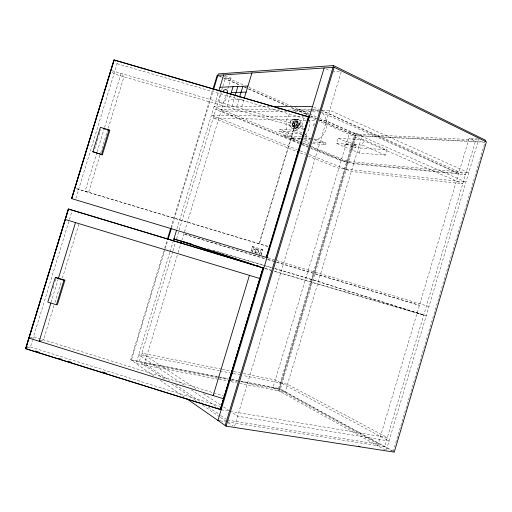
<?xml version="1.0" encoding="UTF-8"?>
<svg xmlns="http://www.w3.org/2000/svg" width="512" height="512" viewBox="0 0 512 512"><rect width="100%" height="100%" fill="white"/><g stroke="black" fill="none" stroke-linecap="round" stroke-linejoin="round"><path stroke-width="0.38" stroke-dasharray="2.56 1.92" d="M377.677 445.715L469.107 138.285L477.357 138.656M386.426 449.728L478.854 138.726M393.165 451.533L484.934 142.573M359.296 153.075L360.813 148.006L387.027 149.83L385.446 155.123L359.296 153.075L336.602 143.475L338.15 138.304L363.917 139.738L387.027 149.83M336.602 143.475L362.298 145.139L363.917 139.738M250.95 251.245L252.55 246.483L251.098 251.29M285.965 135.168L283.597 135.04L283.187 136.397L285.555 136.531L285.965 135.168L294.816 138.81L294.406 140.166L292.019 140.013L292.429 138.669L294.816 138.81M252 253.062L253.869 246.861L252.358 252.422M295.878 130.253L279.482 129.523L278.982 131.181L295.36 131.968L295.878 130.253L304.486 133.869M259.226 255.245L261.222 249.146L259.373 255.29M260.909 255.008L262.707 249.581L261.056 255.053M234.592 426.202L341.325 71.418M312.512 143.693L325.555 144.582L326.054 142.912L317.062 139.142L313.875 138.95M344.352 146.752L345.894 141.619L348.493 141.779L356.429 145.178L355.744 147.456L353.126 147.27L345.203 143.904L347.808 144.07L355.744 147.456M347.808 144.07L348.493 141.779M392.467 451.149L278.573 388.416L354.496 135.405L485.158 141.811M279.296 388.813L355.706 134.189L480.038 140.006M278.854 390.848L356.166 133.19L362.048 135.776L285.184 392.058L239.667 383.341M393.613 451.328L280.339 389.018L356.294 135.872L486.202 142.317M352.275 150.106L353.805 145.005L356.429 145.178M169.779 252.506L136.09 363.494L218.502 379.283M170.01 251.744L173.03 241.792M176.979 228.781L218.592 91.693M172.698 251.514L139.251 361.734L165.12 379.462M172.928 250.746L175.488 242.33M176.557 238.797L178.97 230.848M179.2 230.08L221.478 90.778M221.709 90.01L222.637 86.95M222.867 86.182L225.19 78.528L231.059 78.17L227.808 88.883M144.045 365.018L177.92 253.338M178.157 252.576L180.704 244.16M181.869 240.339L226.182 94.234M227.046 106.477L230.426 95.341M231.821 106.477L234.803 96.627M236.749 106.477L239.334 97.946M241.786 106.477L243.962 99.29L229.158 99.514M153.766 375.795L130.784 359.802L163.757 251.232M164.685 248.173L167.238 239.763M170.95 227.533L212.742 89.907M164.992 249.466L131.366 360.211L219.034 377.165M165.229 248.704L167.776 240.301M171.488 228.077L213.235 90.605M26.778 348.288L27.718 345.235M27.13 348.122L30.394 346.995L32.422 340.371M32.646 339.635L69.19 220.25M69.414 219.514L71.878 211.469M75.904 198.304L117.107 63.699L115.136 61.293M94.675 149.203L98.163 137.811M99.091 134.778L100.717 129.459M50.496 296.589L51.424 293.549M53.056 288.218L53.99 285.171M55.155 281.363L55.853 279.085M51.059 302.451L58.042 279.629M96.934 152.493L85.069 191.27L88.557 192.531L100.435 153.696M97.165 151.738L104.378 128.166M104.608 127.405L121.12 73.421L123.955 76.794L108.122 128.57M54.003 305.53L43.52 339.802L40.634 340.762M54.938 302.483L61.459 281.158M62.387 278.112L79.155 223.27M100.666 152.934L107.885 129.331M300.32 138.15C292.563 139.814 286.342 132.512 278.982 131.181M29.792 337.843L33.549 336.691L224.589 396.294M332.371 71.962L339.834 71.507M269.658 106.464L214.099 106.483L301.965 142.586M299.104 109.792L310.579 109.862M311.347 109.862L315.936 109.894M280.339 109.92L215.795 109.504L299.091 143.571M288.288 109.971L320.07 110.176M322.464 110.189L329.645 110.234L468.73 172.794L341.107 160.762L310.886 148.397M287.002 111.597L221.107 110.97L299.392 143.034M294.938 111.674L311.61 111.834M312.403 111.84L320.339 111.917L458.662 173.421L347.322 162.662L311.194 147.866M304.576 116.87L211.488 115.098L297.331 149.702M294.016 119.174A4.902 4.019 -86.7 0 1 296.902 126.816A4.902 4.019 -86.7 0 1 289.971 126.195A4.902 4.019 -86.7 0 1 294.016 119.174L294.496 119.181A4.909 4.019 -86.7 0 1 297.382 126.835A4.909 4.019 -86.7 0 1 290.451 126.214A4.909 4.019 -86.7 0 1 294.496 119.181M297.235 119.264A4.915 4.019 -86.6 0 1 300.115 126.931A4.915 4.019 -86.6 0 1 293.184 126.304A4.915 4.019 -86.6 0 1 297.235 119.264L297.722 119.277A4.922 4.019 -86.6 0 1 300.602 126.95A4.922 4.019 -86.6 0 1 293.67 126.323A4.922 4.019 -86.6 0 1 297.722 119.277M306.573 120.333L213.229 117.958L296.71 151.462M307.366 120.352L315.334 120.557M319.309 120.653L326.458 120.838L465.965 182.099L338.822 168.365L308.531 156.211M294.349 121.088A3.002 2.458 -86.7 0 1 296.122 125.76A3.002 2.458 -86.7 0 1 291.885 125.389A3.002 2.458 -86.7 0 1 294.349 121.088L297.574 121.178A3.021 2.464 -86.6 0 1 299.347 125.882A3.021 2.464 -86.6 0 1 295.098 125.504A3.021 2.464 -86.6 0 1 297.574 121.178M293.434 122.63A1.434 1.171 -86.7 0 1 294.278 124.858A1.434 1.171 -86.7 0 1 292.256 124.678A1.434 1.171 -86.7 0 1 293.434 122.63L298.106 122.771A1.44 1.178 -86.6 0 1 298.95 125.018A1.44 1.178 -86.6 0 1 296.922 124.838A1.44 1.178 -86.6 0 1 298.106 122.771M293.216 125.478L297.882 125.651M293.894 127.072L297.114 127.194M293.267 128.954L293.747 128.973M296.48 129.069L296.966 129.094M356.166 133.19L349.478 132.89L273.005 387.597L386.214 450.451M302.054 134.003L288.653 133.318L279.482 129.523M301.414 136.774L291.142 136.198L288.864 133.715L287.2 130.573A14.432 11.776 -86.6 0 1 290.419 113.235M304.57 136.954L307.731 137.133L310.515 138.835M304.307 138.387L310.688 138.765M300.858 138.803L296.883 138.566L299.834 139.782M304.032 138.995L310.387 139.379M313.005 142.067L326.054 142.912M220.198 420.806L225.51 421.645M227.027 421.882L384.582 446.803L475.392 141.331L469.107 138.285M227.558 420.122L378.131 444.166L279.245 389.549L240.851 382.15M221.133 409.786L228.704 411.053M230.214 411.302L387.328 437.581L287.507 384.326L242.867 375.462M217.35 377.619L144.486 363.578L169.536 380.627M218.131 377.773L227.533 379.584M230.669 380.186L237.722 381.549M219.29 379.437L227.91 381.088M231.046 381.69L236.531 382.739M130.784 359.802L228.525 378.726M231.654 379.334L237.126 380.39M240.256 380.998L278.573 388.416M219.808 377.312L228.422 378.976M231.552 379.584L237.811 380.794M240.934 381.395L280.339 389.018M219.405 370.803L138.733 354.784L184.589 385.389M220.186 370.957L230.355 372.979M233.485 373.6L239.738 374.842M221.459 369.126L141.843 353.184L196.8 389.325M222.24 369.286L230.822 371.002M233.946 371.629L240.192 372.877M243.315 373.504L275.315 379.91L389.011 441.037L237.613 416.166L231.45 412.115M256.358 248.826A1.997 1.67 -73.6 0 1 256.877 252.115A1.997 1.67 -73.6 0 1 254.106 251.264A1.997 1.67 -73.6 0 1 256.358 248.826L257.709 249.216A2.003 1.677 -73.6 0 1 258.227 252.512A2.003 1.677 -73.6 0 1 255.43 251.661A2.003 1.677 -73.6 0 1 257.69 249.21A2.003 1.677 -73.6 0 1 258.202 252.506A2.003 1.677 -73.6 0 1 255.45 251.661A2.003 1.677 -73.6 0 1 257.709 249.216M117.107 63.699L306.47 118.982M111.699 70.662L303.891 126.886M303.437 129.325L113.99 73.875L110.976 70.451M265.254 268.602L271.078 270.304M274.061 271.174L423.789 314.925L318.349 281.485L274.784 268.653M207.795 248.774L271.475 267.533M274.541 268.435L305.997 277.709L426.214 315.859L273.997 271.2M213.683 250.656L264.858 265.734M265.619 265.958L271.731 267.757M255.206 252.646L256.55 253.05M264.589 258.336L183.776 234.035L266.79 259.411M267.642 259.251L273.741 261.082M276.787 262.003L419.437 305.293L267.552 259.642M76.371 188.653L267.898 246.33M268.096 246.605L74.918 188.218M268.045 257.907L428.992 306.502M254.202 249.453L255.117 249.734M252.397 246.438L262.707 249.581M30.394 346.995L219.923 406.266M264.954 268.269L271.021 270.234M300.41 152.947L305.581 155.021M300.288 150.893L306.208 153.28M309.165 154.47L351.341 171.475L462.752 183.84L319.181 121.248M302.342 144.243L308.243 146.656M302.042 144.781L307.936 147.194M302.701 142.886L308.64 145.331M311.558 146.528L353.638 163.821L465.466 174.72L322.317 110.829M285.555 136.531L294.406 140.166M303.52 141.306L308.678 143.43L309.165 141.818L301.792 138.765M295.36 131.968L301.907 134.701M304.819 135.917L307.731 137.133L305.203 134.17M325.555 144.582L313.568 139.571L316.691 139.302L319.661 138.048A14.886 11.987 -86.2 0 0 321.728 112.467M338.15 138.304L345.894 141.619M353.805 145.005L360.813 148.006M362.298 145.139L385.446 155.123M218.618 76.019L223.002 77.933M223.731 78.253L239.802 85.274M244.186 87.194L247.84 88.787M248.57 89.107L286.554 105.709M290.938 107.629L309.933 115.93M310.662 116.25L316.506 118.803M319.43 120.077L354.496 135.405M309.35 116.966L316.326 120.006M292.429 138.669L300.48 142.189M301.21 142.509L308.531 145.709M309.261 146.029L347.322 162.662M224.147 76.48L243.885 85.133M248.998 87.379L290.656 105.651M295.04 107.578L308.928 113.67M309.658 113.99L316.966 117.197M319.891 118.477L355.706 134.189M220.064 76.288L240.538 85.242M244.922 87.162L247.846 88.442M248.582 88.762L287.328 105.709M291.718 107.622L309.997 115.622M310.726 115.942L316.576 118.496M319.501 119.776L356.294 135.872M225.018 75.514L231.059 78.17M313.907 107.072L319.475 109.562M320.864 110.182L458.662 173.421M326.176 68.96L330.304 70.963M203.482 393.722L220.858 405.152M223.533 406.906L229.549 410.867M191.232 389.824L217.811 407.565M175.475 384.666L201.843 402.618M208.442 407.104L220.307 415.181M220.966 415.635L226.24 419.219M171.706 383.974L196.077 400.672M202.662 405.184L219.782 416.922M220.442 417.37L226.368 421.434M228.256 422.72L233.152 426.08M160.314 380.352L185.19 397.664M227.603 94.592A7.405 3.354 -68.1 0 1 221.037 103.43A7.405 3.354 -68.1 0 1 221.542 93.094M312.794 110.093A14.886 11.987 -86.2 0 1 318.982 110.701M303.264 129.894A14.886 11.987 -86.2 0 1 304.55 117.024M306.138 114.528A14.886 11.987 -86.2 0 1 309.766 111.302M293.056 111.162A14.432 11.776 -86.6 0 1 307.034 114.797M309.261 120.032A14.432 11.776 -86.6 0 1 304.467 135.936M314.323 126.17A1.491 1.197 -86.2 0 1 314.867 123.283M314.419 124.691A1.491 1.197 -86.2 0 1 314.854 123.667M294.976 124.275L294.688 126.765L259.347 243.968L258.982 243.648L294.976 124.275M294.598 124.864A1.434 1.171 -86.7 0 0 293.754 122.637A1.434 1.171 -86.7 0 0 292.576 124.691A1.434 1.171 -86.7 0 0 294.598 124.864M298.304 124.992A1.44 1.178 -86.6 0 0 297.453 122.752A1.44 1.178 -86.6 0 0 296.269 124.819A1.44 1.178 -86.6 0 0 298.304 124.992M298.861 125.862A3.014 2.464 -86.6 0 0 297.088 121.165A3.014 2.464 -86.6 0 0 294.611 125.485A3.014 2.464 -86.6 0 0 298.861 125.862"/><path stroke-width="0.77" d="M304.896 129.754L305.376 127.322M485.158 141.811L485.619 140.269L333.536 65.568L218.304 73.914L213.696 89.075M249.421 275.354L213.178 395.565L213.773 394.336M220.346 409.53L263.008 267.93L68.365 209.03L25.6 348.71L220.346 409.53L263.302 267.808M266.195 257.35L308.557 116.742L266.432 257.421M263.066 267.898L220.608 408.813M324.115 67.962L217.926 420.442L219.443 420.685M225.178 425.491L333.536 65.568M226.106 426.138L334.138 67.264L486.4 141.869L394.253 452.128L226.106 426.138L186.502 398.573M173.261 241.024L176.525 230.278M218.797 91.002L223.68 74.925M180.941 243.398L181.632 241.101M230.637 94.643L233.043 86.694M235.232 95.219L237.882 86.49M239.552 97.235L242.874 86.278M244.397 97.85L251.936 72.966M167.469 239.002L170.72 228.294M212.979 89.139L217.158 75.379L334.138 67.264M168.006 239.539L171.258 228.845M114.912 60.314L308.538 116.806L114.035 59.872L71.565 198.586L267.725 257.811M25.6 348.71L68.365 209.03M71.654 198.618L114.035 59.872M25.824 348.57L68.538 209.069L258.72 266.419M71.731 198.637L74.918 188.218M75.155 187.45L110.746 71.219M110.976 70.451L114.15 60.09M92.909 151.744L100.378 127.334L109.03 129.901L109.798 130.502L102.362 154.81L92.909 151.744L102.362 154.81M56.32 277.562L55.302 277.638L47.814 302.112L56.442 304.774L57.446 304.576L64.902 280.198L57.03 277.779M50.829 303.213L39.194 341.248L40.634 340.762M58.272 278.867L75.494 222.579M101.562 154.323L109.03 129.901M56.442 304.774L63.93 280.288L64.902 280.198M224.589 396.294L223.578 398.81L29.037 338.08M260.173 278.195L259.821 278.515L65.344 219.501M219.936 87.258L247.968 86.061M231.27 92.557L246.138 92.102M271.987 106.464L312.518 106.451M307.757 116.934L309.35 116.966M358.464 446.15L360.038 446.4M229.101 379.885L230.669 380.186M231.136 373.133L232.698 373.44M231.603 371.162L233.165 371.475M181.6 241.21L173.894 238.938L263.795 268.173M182.368 241.434L191.533 244.134M103.334 128.582L105.491 129.222M106.925 129.645L109.798 130.502M55.302 277.638L63.93 280.288M35.066 350.95L38.88 352.147M59.494 358.579L61.786 359.296M67.891 361.203L71.712 362.394M102.246 371.93L106.067 373.12M25.715 348.666L220.371 409.459M182.362 241.459L251.315 263.84M256.621 265.562L258.893 266.298M297.453 151.763L298.931 152.352M298.074 149.997L299.552 150.598M300.134 143.334L301.606 143.936M219.808 408.896L221.133 409.786M222.541 91.635A7.405 3.354 -68.1 0 1 227.757 92.909"/></g></svg>
